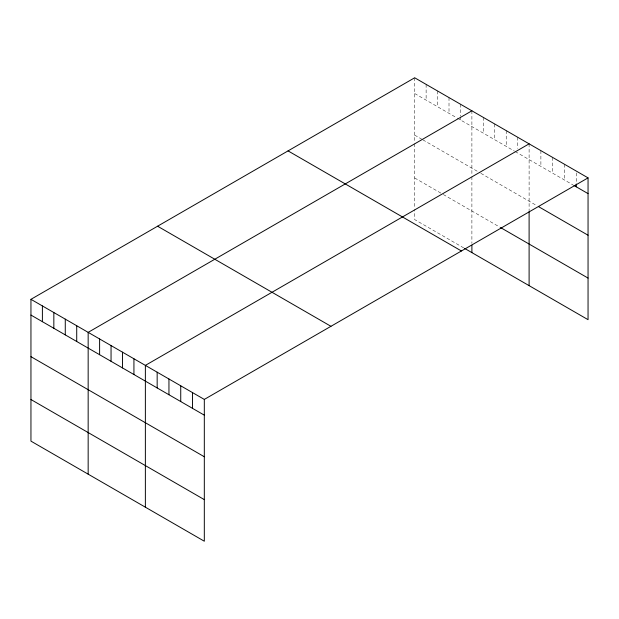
<?xml version="1.0" encoding="UTF-8"?>
<svg xmlns="http://www.w3.org/2000/svg" width="619" height="619" viewBox="0 0 619 619"><rect width="100%" height="100%" fill="white"/><g stroke="black" fill="none" stroke-linecap="round" stroke-linejoin="round"><path stroke-width="0.46" stroke-dasharray="3.1 2.32" d="M414.684 93.523L456.365 117.587M457.178 118.059L514.397 151.09M515.209 151.562L573.117 184.996M414.684 135.12L422.034 139.368M422.854 139.84L480.065 172.871M480.886 173.343L536.967 205.725M414.684 177.986L442.469 194.026M443.289 194.498L499.68 227.057M463.716 247.894L414.684 219.583L414.684 209.415M576.258 172.918L576.258 183.108M564.474 164.259L564.474 180.005M552.682 157.45L552.682 173.196M540.89 150.649L540.89 166.395M529.106 143.84L529.106 210.708M517.662 137.232L517.662 148.351M506.218 130.624L506.218 146.37M494.774 124.024L494.774 139.77M483.338 117.417L483.338 133.162M471.895 110.809L471.895 175.773M471.895 176.725L471.895 243.368M460.451 104.201L460.451 116.24M460.451 117.169L460.451 119.947M449.007 97.593L449.007 113.339M437.563 90.993L437.563 106.739M426.12 84.385L426.12 100.131M414.684 77.777L414.684 142.741M414.684 143.693L414.684 208.487"/><path stroke-width="0.93" d="M30.95 299.325L204.316 399.417L204.316 541.223L30.95 441.13L30.95 299.325L414.684 77.777L588.05 177.87L588.05 319.675L464.536 248.366M471.895 110.809L88.161 332.357L88.161 474.162M529.106 143.84L145.372 365.388L145.372 507.193M204.316 399.417L588.05 177.87M573.906 185.452L588.05 193.615M538.538 206.63L588.05 235.22M500.5 227.529L588.05 278.078M288.052 150.889L461.418 250.981M157.582 226.214L330.948 326.306M30.95 315.071L204.316 415.163M30.95 356.668L204.316 456.76M30.95 399.526L204.316 499.626M576.258 184.036L576.258 186.814M529.106 211.659L529.106 285.645M471.895 245.217L471.895 252.614M192.532 392.608L192.532 408.354M180.74 385.807L180.74 401.553M168.948 378.998L168.948 394.744M157.164 372.189L157.164 387.935M133.928 358.78L133.928 374.526M122.492 352.172L122.492 367.918M111.049 345.564L111.049 361.31M99.605 338.957L99.605 354.702M76.717 325.749L76.717 341.495M65.274 319.141L65.274 334.887M53.838 312.533L53.838 328.279M42.394 305.925L42.394 321.679"/></g></svg>
